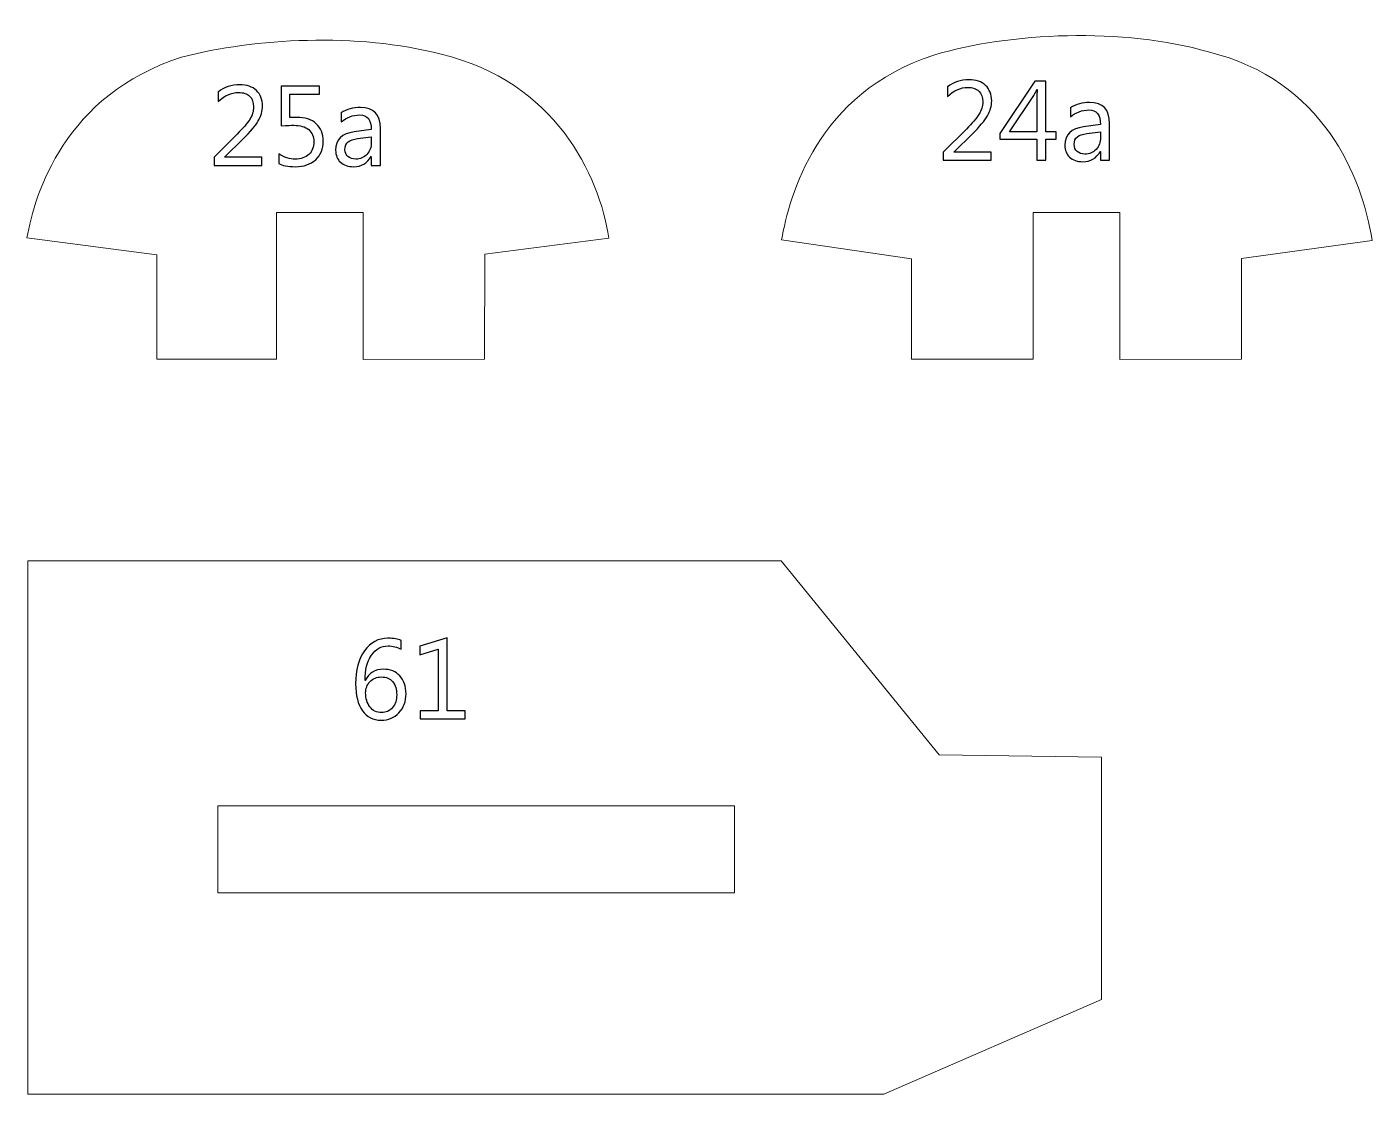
# Model space of a CAD drawing. Header units: centimetres. Extents: x -19.4 to 19.9, y -26.5 to 22.7.
# Drawn here: x -19.2 to -14.17, y -26.42 to -22.43 of the extents above; entities that cross this region are included whole.
import ezdxf

# ---------------------------------------------------------------- set-up
doc = ezdxf.new("R2010")
doc.units = ezdxf.units.CM
doc.header["$MEASUREMENT"] = 0
doc.layers.add('Camada 1', color=7, linetype='Continuous')

msp = doc.modelspace()

# ---------------------------------------------------------------- linework, layer by layer
at = {"layer": 'Camada 1', "color": 7, "lineweight": 9}
msp.add_lwpolyline([(-18.48893, -25.66496), (-16.55635, -25.66496), (-16.55635, -25.34048), (-18.48893, -25.34048), (-18.48893, -25.66496)], close=True, dxfattribs=at)
for points, knots in [([(-18.26997, -23.12056), (-18.26997, -23.12056), (-17.94552, -23.12056), (-17.94552, -23.12056), (-17.94552, -23.12056), (-17.94552, -23.12056), (-17.94574, -23.66998), (-17.94574, -23.66998), (-17.94574, -23.66998), (-17.94574, -23.66998), (-17.49106, -23.66986), (-17.49106, -23.66986), (-17.49106, -23.66986), (-17.49106, -23.66986), (-17.49076, -23.27645), (-17.49076, -23.27645), (-17.49076, -23.27645), (-17.49076, -23.27645), (-17.02598, -23.21693), (-17.02598, -23.21693), (-17.02598, -23.21693), (-17.06272, -22.97945), (-17.22691, -22.63117), (-17.65425, -22.52841), (-17.65425, -22.52841), (-17.96908, -22.44716), (-18.34878, -22.46824), (-18.62544, -22.53977), (-18.62544, -22.53977), (-19.06416, -22.68162), (-19.17387, -23.04997), (-19.20399, -23.21541), (-19.20399, -23.21541), (-19.20399, -23.21541), (-18.7175, -23.27855), (-18.7175, -23.27855), (-18.7175, -23.27855), (-18.7175, -23.27855), (-18.71744, -23.6692), (-18.71744, -23.6692), (-18.71744, -23.6692), (-18.71744, -23.6692), (-18.26993, -23.66994), (-18.26993, -23.66994), (-18.26993, -23.66994), (-18.26993, -23.66994), (-18.26997, -23.12056), (-18.26997, -23.12056)], [0, 0, 0, 0, 0.0769231, 0.0769231, 0.0769231, 0.0769231, 0.1538462, 0.1538462, 0.1538462, 0.1538462, 0.2307692, 0.2307692, 0.2307692, 0.2307692, 0.3076923, 0.3076923, 0.3076923, 0.3076923, 0.3846154, 0.3846154, 0.3846154, 0.3846154, 0.4615385, 0.4615385, 0.4615385, 0.4615385, 0.5384615, 0.5384615, 0.5384615, 0.5384615, 0.6153846, 0.6153846, 0.6153846, 0.6153846, 0.6923077, 0.6923077, 0.6923077, 0.6923077, 0.7692308, 0.7692308, 0.7692308, 0.7692308, 0.8461538, 0.8461538, 0.8461538, 0.8461538, 1, 1, 1, 1]), ([(-15.43797, -23.12056), (-15.43797, -23.12056), (-15.11352, -23.12056), (-15.11352, -23.12056), (-15.11352, -23.12056), (-15.11352, -23.12056), (-15.11374, -23.66998), (-15.11374, -23.66998), (-15.11374, -23.66998), (-15.11374, -23.66998), (-14.65906, -23.66986), (-14.65906, -23.66986), (-14.65906, -23.66986), (-14.65906, -23.66986), (-14.65876, -23.29245), (-14.65876, -23.29245), (-14.65876, -23.29245), (-14.65876, -23.29245), (-14.16992, -23.22493), (-14.16992, -23.22493), (-14.16992, -23.22493), (-14.20667, -22.98745), (-14.35485, -22.62317), (-14.78219, -22.52041), (-14.78219, -22.52041), (-15.09704, -22.42661), (-15.53276, -22.44808), (-15.80942, -22.53177), (-15.80942, -22.53177), (-16.24814, -22.67362), (-16.34986, -23.05797), (-16.37998, -23.22341), (-16.37998, -23.22341), (-16.37998, -23.22341), (-15.8935, -23.29455), (-15.8935, -23.29455), (-15.8935, -23.29455), (-15.8935, -23.29455), (-15.89344, -23.6692), (-15.89344, -23.6692), (-15.89344, -23.6692), (-15.89344, -23.6692), (-15.43793, -23.66994), (-15.43793, -23.66994), (-15.43793, -23.66994), (-15.43793, -23.66994), (-15.43797, -23.12056), (-15.43797, -23.12056)], [0, 0, 0, 0, 0.0769231, 0.0769231, 0.0769231, 0.0769231, 0.1538462, 0.1538462, 0.1538462, 0.1538462, 0.2307692, 0.2307692, 0.2307692, 0.2307692, 0.3076923, 0.3076923, 0.3076923, 0.3076923, 0.3846154, 0.3846154, 0.3846154, 0.3846154, 0.4615385, 0.4615385, 0.4615385, 0.4615385, 0.5384615, 0.5384615, 0.5384615, 0.5384615, 0.6153846, 0.6153846, 0.6153846, 0.6153846, 0.6923077, 0.6923077, 0.6923077, 0.6923077, 0.7692308, 0.7692308, 0.7692308, 0.7692308, 0.8461538, 0.8461538, 0.8461538, 0.8461538, 1, 1, 1, 1]), ([(-19.20089, -26.41822), (-19.20089, -26.41822), (-15.99676, -26.41822), (-15.99676, -26.41822), (-15.99676, -26.41822), (-15.99676, -26.41822), (-15.18243, -26.0643), (-15.18243, -26.0643), (-15.18243, -26.0643), (-15.18243, -26.0643), (-15.18265, -25.15782), (-15.18265, -25.15782), (-15.18265, -25.15782), (-15.18265, -25.15782), (-15.78949, -25.14966), (-15.78949, -25.14966), (-15.78949, -25.14966), (-15.78949, -25.14966), (-16.38111, -24.4241), (-16.38111, -24.4241), (-16.38111, -24.4241), (-16.38111, -24.4241), (-19.20089, -24.4241), (-19.20089, -24.4241), (-19.20089, -24.4241), (-19.20089, -24.4241), (-19.20089, -26.41822), (-19.20089, -26.41822)], [0, 0, 0, 0, 0.125, 0.125, 0.125, 0.125, 0.25, 0.25, 0.25, 0.25, 0.375, 0.375, 0.375, 0.375, 0.5, 0.5, 0.5, 0.5, 0.625, 0.625, 0.625, 0.625, 0.75, 0.75, 0.75, 0.75, 1, 1, 1, 1])]:
    msp.add_open_spline(points, degree=3, knots=knots, dxfattribs=at)
at = {"layer": 'Camada 1', "color": 7}
for points, knots in [([(-18.32496, -22.94438), (-18.32496, -22.94438), (-18.50361, -22.94438), (-18.50361, -22.94438), (-18.50361, -22.94438), (-18.50361, -22.94438), (-18.50361, -22.91432), (-18.50361, -22.91432), (-18.50361, -22.91432), (-18.50361, -22.91432), (-18.41725, -22.82768), (-18.41725, -22.82768), (-18.41725, -22.82768), (-18.39517, -22.8056), (-18.37943, -22.78725), (-18.37005, -22.77257), (-18.37005, -22.77257), (-18.36059, -22.7579), (-18.35587, -22.74216), (-18.35587, -22.72551), (-18.35587, -22.72551), (-18.35587, -22.70844), (-18.36074, -22.69517), (-18.37054, -22.68579), (-18.37054, -22.68579), (-18.38035, -22.67641), (-18.39425, -22.67175), (-18.41231, -22.67175), (-18.41231, -22.67175), (-18.43877, -22.67175), (-18.4641, -22.68304), (-18.48837, -22.70562), (-18.48837, -22.70562), (-18.48837, -22.70562), (-18.48837, -22.67006), (-18.48837, -22.67006), (-18.48837, -22.67006), (-18.46523, -22.65199), (-18.43828, -22.64296), (-18.40759, -22.64296), (-18.40759, -22.64296), (-18.38113, -22.64296), (-18.36031, -22.65016), (-18.34514, -22.66448), (-18.34514, -22.66448), (-18.32997, -22.6788), (-18.32242, -22.69807), (-18.32242, -22.7222), (-18.32242, -22.7222), (-18.32242, -22.74118), (-18.32764, -22.7598), (-18.33816, -22.77794), (-18.33816, -22.77794), (-18.3486, -22.79607), (-18.36744, -22.81858), (-18.3946, -22.84546), (-18.3946, -22.84546), (-18.3946, -22.84546), (-18.46297, -22.91305), (-18.46297, -22.91305), (-18.46297, -22.91305), (-18.46297, -22.91305), (-18.46297, -22.9139), (-18.46297, -22.9139), (-18.46297, -22.9139), (-18.46297, -22.9139), (-18.32496, -22.9139), (-18.32496, -22.9139), (-18.32496, -22.9139), (-18.32496, -22.9139), (-18.32496, -22.94438), (-18.32496, -22.94438)], [0, 0, 0, 0, 0.0526316, 0.0526316, 0.0526316, 0.0526316, 0.1052632, 0.1052632, 0.1052632, 0.1052632, 0.1578947, 0.1578947, 0.1578947, 0.1578947, 0.2105263, 0.2105263, 0.2105263, 0.2105263, 0.2631579, 0.2631579, 0.2631579, 0.2631579, 0.3157895, 0.3157895, 0.3157895, 0.3157895, 0.3684211, 0.3684211, 0.3684211, 0.3684211, 0.4210526, 0.4210526, 0.4210526, 0.4210526, 0.4736842, 0.4736842, 0.4736842, 0.4736842, 0.5263158, 0.5263158, 0.5263158, 0.5263158, 0.5789474, 0.5789474, 0.5789474, 0.5789474, 0.6315789, 0.6315789, 0.6315789, 0.6315789, 0.6842105, 0.6842105, 0.6842105, 0.6842105, 0.7368421, 0.7368421, 0.7368421, 0.7368421, 0.7894737, 0.7894737, 0.7894737, 0.7894737, 0.8421053, 0.8421053, 0.8421053, 0.8421053, 0.8947368, 0.8947368, 0.8947368, 0.8947368, 1, 1, 1, 1]), ([(-18.26146, -22.93718), (-18.26146, -22.93718), (-18.26146, -22.9012), (-18.26146, -22.9012), (-18.26146, -22.9012), (-18.24121, -22.91446), (-18.22061, -22.9211), (-18.19966, -22.9211), (-18.19966, -22.9211), (-18.1787, -22.9211), (-18.16184, -22.91517), (-18.149, -22.90332), (-18.149, -22.90332), (-18.13622, -22.89153), (-18.1298, -22.8758), (-18.1298, -22.85625), (-18.1298, -22.85625), (-18.1298, -22.83685), (-18.13637, -22.82168), (-18.14942, -22.81082), (-18.14942, -22.81082), (-18.16254, -22.79995), (-18.18124, -22.79452), (-18.20565, -22.79452), (-18.20565, -22.79452), (-18.21391, -22.79452), (-18.22943, -22.79536), (-18.25215, -22.79699), (-18.25215, -22.79699), (-18.25215, -22.79699), (-18.25215, -22.64804), (-18.25215, -22.64804), (-18.25215, -22.64804), (-18.25215, -22.64804), (-18.10864, -22.64804), (-18.10864, -22.64804), (-18.10864, -22.64804), (-18.10864, -22.64804), (-18.10864, -22.67852), (-18.10864, -22.67852), (-18.10864, -22.67852), (-18.10864, -22.67852), (-18.21998, -22.67852), (-18.21998, -22.67852), (-18.21998, -22.67852), (-18.21998, -22.67852), (-18.21998, -22.76573), (-18.21998, -22.76573), (-18.21998, -22.76573), (-18.21087, -22.76517), (-18.20248, -22.76488), (-18.19472, -22.76488), (-18.19472, -22.76488), (-18.16304, -22.76488), (-18.13848, -22.77286), (-18.12113, -22.78873), (-18.12113, -22.78873), (-18.10377, -22.80461), (-18.09509, -22.82641), (-18.09509, -22.85407), (-18.09509, -22.85407), (-18.09509, -22.88271), (-18.1044, -22.90579), (-18.1231, -22.92321), (-18.1231, -22.92321), (-18.1418, -22.94071), (-18.16748, -22.94946), (-18.20001, -22.94946), (-18.20001, -22.94946), (-18.22745, -22.94946), (-18.24792, -22.94537), (-18.26146, -22.93718)], [0, 0, 0, 0, 0.0526316, 0.0526316, 0.0526316, 0.0526316, 0.1052632, 0.1052632, 0.1052632, 0.1052632, 0.1578947, 0.1578947, 0.1578947, 0.1578947, 0.2105263, 0.2105263, 0.2105263, 0.2105263, 0.2631579, 0.2631579, 0.2631579, 0.2631579, 0.3157895, 0.3157895, 0.3157895, 0.3157895, 0.3684211, 0.3684211, 0.3684211, 0.3684211, 0.4210526, 0.4210526, 0.4210526, 0.4210526, 0.4736842, 0.4736842, 0.4736842, 0.4736842, 0.5263158, 0.5263158, 0.5263158, 0.5263158, 0.5789474, 0.5789474, 0.5789474, 0.5789474, 0.6315789, 0.6315789, 0.6315789, 0.6315789, 0.6842105, 0.6842105, 0.6842105, 0.6842105, 0.7368421, 0.7368421, 0.7368421, 0.7368421, 0.7894737, 0.7894737, 0.7894737, 0.7894737, 0.8421053, 0.8421053, 0.8421053, 0.8421053, 0.8947368, 0.8947368, 0.8947368, 0.8947368, 1, 1, 1, 1]), ([(-15.59606, -22.92556), (-15.59606, -22.92556), (-15.77471, -22.92556), (-15.77471, -22.92556), (-15.77471, -22.92556), (-15.77471, -22.92556), (-15.77471, -22.8955), (-15.77471, -22.8955), (-15.77471, -22.8955), (-15.77471, -22.8955), (-15.68835, -22.80886), (-15.68835, -22.80886), (-15.68835, -22.80886), (-15.66627, -22.78678), (-15.65053, -22.76843), (-15.64115, -22.75375), (-15.64115, -22.75375), (-15.63169, -22.73908), (-15.62697, -22.72334), (-15.62697, -22.70669), (-15.62697, -22.70669), (-15.62697, -22.68962), (-15.63184, -22.67635), (-15.64164, -22.66697), (-15.64164, -22.66697), (-15.65145, -22.65759), (-15.66535, -22.65293), (-15.68341, -22.65293), (-15.68341, -22.65293), (-15.70987, -22.65293), (-15.7352, -22.66422), (-15.75947, -22.6868), (-15.75947, -22.6868), (-15.75947, -22.6868), (-15.75947, -22.65124), (-15.75947, -22.65124), (-15.75947, -22.65124), (-15.73633, -22.63317), (-15.70938, -22.62414), (-15.67869, -22.62414), (-15.67869, -22.62414), (-15.65223, -22.62414), (-15.63141, -22.63134), (-15.61624, -22.64566), (-15.61624, -22.64566), (-15.60107, -22.65998), (-15.59352, -22.67925), (-15.59352, -22.70338), (-15.59352, -22.70338), (-15.59352, -22.72236), (-15.59874, -22.74098), (-15.60926, -22.75912), (-15.60926, -22.75912), (-15.6197, -22.77725), (-15.63854, -22.79976), (-15.6657, -22.82664), (-15.6657, -22.82664), (-15.6657, -22.82664), (-15.73407, -22.89423), (-15.73407, -22.89423), (-15.73407, -22.89423), (-15.73407, -22.89423), (-15.73407, -22.89508), (-15.73407, -22.89508), (-15.73407, -22.89508), (-15.73407, -22.89508), (-15.59606, -22.89508), (-15.59606, -22.89508), (-15.59606, -22.89508), (-15.59606, -22.89508), (-15.59606, -22.92556), (-15.59606, -22.92556)], [0, 0, 0, 0, 0.0526316, 0.0526316, 0.0526316, 0.0526316, 0.1052632, 0.1052632, 0.1052632, 0.1052632, 0.1578947, 0.1578947, 0.1578947, 0.1578947, 0.2105263, 0.2105263, 0.2105263, 0.2105263, 0.2631579, 0.2631579, 0.2631579, 0.2631579, 0.3157895, 0.3157895, 0.3157895, 0.3157895, 0.3684211, 0.3684211, 0.3684211, 0.3684211, 0.4210526, 0.4210526, 0.4210526, 0.4210526, 0.4736842, 0.4736842, 0.4736842, 0.4736842, 0.5263158, 0.5263158, 0.5263158, 0.5263158, 0.5789474, 0.5789474, 0.5789474, 0.5789474, 0.6315789, 0.6315789, 0.6315789, 0.6315789, 0.6842105, 0.6842105, 0.6842105, 0.6842105, 0.7368421, 0.7368421, 0.7368421, 0.7368421, 0.7894737, 0.7894737, 0.7894737, 0.7894737, 0.8421053, 0.8421053, 0.8421053, 0.8421053, 0.8947368, 0.8947368, 0.8947368, 0.8947368, 1, 1, 1, 1]), ([(-15.35264, -22.84682), (-15.35264, -22.84682), (-15.39074, -22.84682), (-15.39074, -22.84682), (-15.39074, -22.84682), (-15.39074, -22.84682), (-15.39074, -22.92556), (-15.39074, -22.92556), (-15.39074, -22.92556), (-15.39074, -22.92556), (-15.42419, -22.92556), (-15.42419, -22.92556), (-15.42419, -22.92556), (-15.42419, -22.92556), (-15.42419, -22.84682), (-15.42419, -22.84682), (-15.42419, -22.84682), (-15.42419, -22.84682), (-15.56347, -22.84682), (-15.56347, -22.84682), (-15.56347, -22.84682), (-15.56347, -22.84682), (-15.56347, -22.82466), (-15.56347, -22.82466), (-15.56347, -22.82466), (-15.56347, -22.82466), (-15.4316, -22.62922), (-15.4316, -22.62922), (-15.4316, -22.62922), (-15.4316, -22.62922), (-15.39074, -22.62922), (-15.39074, -22.62922), (-15.39074, -22.62922), (-15.39074, -22.62922), (-15.39074, -22.8193), (-15.39074, -22.8193), (-15.39074, -22.8193), (-15.39074, -22.8193), (-15.35264, -22.8193), (-15.35264, -22.8193), (-15.35264, -22.8193), (-15.35264, -22.8193), (-15.35264, -22.84682), (-15.35264, -22.84682)], [0, 0, 0, 0, 0.0833333, 0.0833333, 0.0833333, 0.0833333, 0.1666667, 0.1666667, 0.1666667, 0.1666667, 0.25, 0.25, 0.25, 0.25, 0.3333333, 0.3333333, 0.3333333, 0.3333333, 0.4166667, 0.4166667, 0.4166667, 0.4166667, 0.5, 0.5, 0.5, 0.5, 0.5833333, 0.5833333, 0.5833333, 0.5833333, 0.6666667, 0.6666667, 0.6666667, 0.6666667, 0.75, 0.75, 0.75, 0.75, 0.8333333, 0.8333333, 0.8333333, 0.8333333, 1, 1, 1, 1]), ([(-15.42419, -22.8193), (-15.42419, -22.8193), (-15.42419, -22.69124), (-15.42419, -22.69124), (-15.42419, -22.69124), (-15.42419, -22.68214), (-15.42391, -22.67191), (-15.42334, -22.66062), (-15.42334, -22.66062), (-15.42334, -22.66062), (-15.42419, -22.66062), (-15.42419, -22.66062), (-15.42419, -22.66062), (-15.42609, -22.66563), (-15.4299, -22.67318), (-15.43555, -22.68334), (-15.43555, -22.68334), (-15.43555, -22.68334), (-15.52671, -22.8193), (-15.52671, -22.8193), (-15.52671, -22.8193), (-15.52671, -22.8193), (-15.42419, -22.8193), (-15.42419, -22.8193)], [0, 0, 0, 0, 0.1428571, 0.1428571, 0.1428571, 0.1428571, 0.2857143, 0.2857143, 0.2857143, 0.2857143, 0.4285714, 0.4285714, 0.4285714, 0.4285714, 0.5714286, 0.5714286, 0.5714286, 0.5714286, 0.7142857, 0.7142857, 0.7142857, 0.7142857, 1, 1, 1, 1]), ([(-17.8813, -22.94438), (-17.8813, -22.94438), (-17.91517, -22.94438), (-17.91517, -22.94438), (-17.91517, -22.94438), (-17.91517, -22.94438), (-17.91517, -22.91129), (-17.91517, -22.91129), (-17.91517, -22.91129), (-17.91517, -22.91129), (-17.91602, -22.91129), (-17.91602, -22.91129), (-17.91602, -22.91129), (-17.93076, -22.93676), (-17.95242, -22.94946), (-17.98114, -22.94946), (-17.98114, -22.94946), (-18.00224, -22.94946), (-18.01875, -22.94389), (-18.03067, -22.93267), (-18.03067, -22.93267), (-18.0426, -22.92152), (-18.04852, -22.9067), (-18.04852, -22.88822), (-18.04852, -22.88822), (-18.04852, -22.84863), (-18.02524, -22.82556), (-17.97867, -22.81907), (-17.97867, -22.81907), (-17.97867, -22.81907), (-17.91517, -22.81018), (-17.91517, -22.81018), (-17.91517, -22.81018), (-17.91517, -22.77406), (-17.92971, -22.75599), (-17.95877, -22.75599), (-17.95877, -22.75599), (-17.98425, -22.75599), (-18.00725, -22.76474), (-18.02778, -22.78224), (-18.02778, -22.78224), (-18.02778, -22.78224), (-18.02778, -22.74753), (-18.02778, -22.74753), (-18.02778, -22.74753), (-18.00697, -22.73426), (-17.98305, -22.72763), (-17.95588, -22.72763), (-17.95588, -22.72763), (-17.90614, -22.72763), (-17.8813, -22.75395), (-17.8813, -22.80665), (-17.8813, -22.80665), (-17.8813, -22.80665), (-17.8813, -22.94438), (-17.8813, -22.94438)], [0, 0, 0, 0, 0.0666667, 0.0666667, 0.0666667, 0.0666667, 0.1333333, 0.1333333, 0.1333333, 0.1333333, 0.2, 0.2, 0.2, 0.2, 0.2666667, 0.2666667, 0.2666667, 0.2666667, 0.3333333, 0.3333333, 0.3333333, 0.3333333, 0.4, 0.4, 0.4, 0.4, 0.4666667, 0.4666667, 0.4666667, 0.4666667, 0.5333333, 0.5333333, 0.5333333, 0.5333333, 0.6, 0.6, 0.6, 0.6, 0.6666667, 0.6666667, 0.6666667, 0.6666667, 0.7333333, 0.7333333, 0.7333333, 0.7333333, 0.8, 0.8, 0.8, 0.8, 0.8666667, 0.8666667, 0.8666667, 0.8666667, 1, 1, 1, 1]), ([(-15.1524, -22.92556), (-15.1524, -22.92556), (-15.18627, -22.92556), (-15.18627, -22.92556), (-15.18627, -22.92556), (-15.18627, -22.92556), (-15.18627, -22.89247), (-15.18627, -22.89247), (-15.18627, -22.89247), (-15.18627, -22.89247), (-15.18712, -22.89247), (-15.18712, -22.89247), (-15.18712, -22.89247), (-15.20186, -22.91794), (-15.22352, -22.93064), (-15.25224, -22.93064), (-15.25224, -22.93064), (-15.27334, -22.93064), (-15.28985, -22.92507), (-15.30177, -22.91385), (-15.30177, -22.91385), (-15.3137, -22.9027), (-15.31962, -22.88788), (-15.31962, -22.8694), (-15.31962, -22.8694), (-15.31962, -22.82981), (-15.29634, -22.80674), (-15.24977, -22.80025), (-15.24977, -22.80025), (-15.24977, -22.80025), (-15.18627, -22.79136), (-15.18627, -22.79136), (-15.18627, -22.79136), (-15.18627, -22.75524), (-15.20081, -22.73717), (-15.22987, -22.73717), (-15.22987, -22.73717), (-15.25535, -22.73717), (-15.27835, -22.74592), (-15.29888, -22.76342), (-15.29888, -22.76342), (-15.29888, -22.76342), (-15.29888, -22.72871), (-15.29888, -22.72871), (-15.29888, -22.72871), (-15.27807, -22.71544), (-15.25415, -22.70881), (-15.22698, -22.70881), (-15.22698, -22.70881), (-15.17724, -22.70881), (-15.1524, -22.73513), (-15.1524, -22.78783), (-15.1524, -22.78783), (-15.1524, -22.78783), (-15.1524, -22.92556), (-15.1524, -22.92556)], [0, 0, 0, 0, 0.0666667, 0.0666667, 0.0666667, 0.0666667, 0.1333333, 0.1333333, 0.1333333, 0.1333333, 0.2, 0.2, 0.2, 0.2, 0.2666667, 0.2666667, 0.2666667, 0.2666667, 0.3333333, 0.3333333, 0.3333333, 0.3333333, 0.4, 0.4, 0.4, 0.4, 0.4666667, 0.4666667, 0.4666667, 0.4666667, 0.5333333, 0.5333333, 0.5333333, 0.5333333, 0.6, 0.6, 0.6, 0.6, 0.6666667, 0.6666667, 0.6666667, 0.6666667, 0.7333333, 0.7333333, 0.7333333, 0.7333333, 0.8, 0.8, 0.8, 0.8, 0.8666667, 0.8666667, 0.8666667, 0.8666667, 1, 1, 1, 1]), ([(-17.91517, -22.83727), (-17.91517, -22.83727), (-17.96625, -22.84433), (-17.96625, -22.84433), (-17.96625, -22.84433), (-17.98199, -22.84652), (-17.99384, -22.85047), (-18.00181, -22.85604), (-18.00181, -22.85604), (-18.00979, -22.86169), (-18.01381, -22.87157), (-18.01381, -22.88582), (-18.01381, -22.88582), (-18.01381, -22.89619), (-18.01014, -22.90466), (-18.00273, -22.91122), (-18.00273, -22.91122), (-17.99539, -22.91778), (-17.98552, -22.9211), (-17.97331, -22.9211), (-17.97331, -22.9211), (-17.95645, -22.9211), (-17.94255, -22.91517), (-17.93161, -22.90339), (-17.93161, -22.90339), (-17.92067, -22.89153), (-17.91517, -22.87658), (-17.91517, -22.85844), (-17.91517, -22.85844), (-17.91517, -22.85844), (-17.91517, -22.83727), (-17.91517, -22.83727)], [0, 0, 0, 0, 0.1111111, 0.1111111, 0.1111111, 0.1111111, 0.2222222, 0.2222222, 0.2222222, 0.2222222, 0.3333333, 0.3333333, 0.3333333, 0.3333333, 0.4444444, 0.4444444, 0.4444444, 0.4444444, 0.5555556, 0.5555556, 0.5555556, 0.5555556, 0.6666667, 0.6666667, 0.6666667, 0.6666667, 0.7777778, 0.7777778, 0.7777778, 0.7777778, 1, 1, 1, 1]), ([(-15.18627, -22.81845), (-15.18627, -22.81845), (-15.23735, -22.82551), (-15.23735, -22.82551), (-15.23735, -22.82551), (-15.25309, -22.8277), (-15.26494, -22.83165), (-15.27291, -22.83722), (-15.27291, -22.83722), (-15.28089, -22.84287), (-15.28491, -22.85275), (-15.28491, -22.867), (-15.28491, -22.867), (-15.28491, -22.87737), (-15.28124, -22.88584), (-15.27383, -22.8924), (-15.27383, -22.8924), (-15.26649, -22.89896), (-15.25662, -22.90228), (-15.24441, -22.90228), (-15.24441, -22.90228), (-15.22755, -22.90228), (-15.21365, -22.89635), (-15.20271, -22.88457), (-15.20271, -22.88457), (-15.19177, -22.87271), (-15.18627, -22.85776), (-15.18627, -22.83962), (-15.18627, -22.83962), (-15.18627, -22.83962), (-15.18627, -22.81845), (-15.18627, -22.81845)], [0, 0, 0, 0, 0.1111111, 0.1111111, 0.1111111, 0.1111111, 0.2222222, 0.2222222, 0.2222222, 0.2222222, 0.3333333, 0.3333333, 0.3333333, 0.3333333, 0.4444444, 0.4444444, 0.4444444, 0.4444444, 0.5555556, 0.5555556, 0.5555556, 0.5555556, 0.6666667, 0.6666667, 0.6666667, 0.6666667, 0.7777778, 0.7777778, 0.7777778, 0.7777778, 1, 1, 1, 1]), ([(-17.80351, -24.72163), (-17.80351, -24.72163), (-17.80351, -24.75373), (-17.80351, -24.75373), (-17.80351, -24.75373), (-17.81882, -24.7459), (-17.8349, -24.74195), (-17.85184, -24.74195), (-17.85184, -24.74195), (-17.87809, -24.74195), (-17.89911, -24.75366), (-17.91492, -24.77709), (-17.91492, -24.77709), (-17.93065, -24.80051), (-17.93855, -24.83191), (-17.93855, -24.87121), (-17.93855, -24.87121), (-17.93855, -24.87121), (-17.93771, -24.87121), (-17.93771, -24.87121), (-17.93771, -24.87121), (-17.92395, -24.8432), (-17.90137, -24.82916), (-17.86997, -24.82916), (-17.86997, -24.82916), (-17.84408, -24.82916), (-17.82355, -24.83748), (-17.80823, -24.85406), (-17.80823, -24.85406), (-17.79292, -24.87071), (-17.7853, -24.89294), (-17.7853, -24.92081), (-17.7853, -24.92081), (-17.7853, -24.94988), (-17.79405, -24.97366), (-17.81155, -24.99207), (-17.81155, -24.99207), (-17.82905, -25.01049), (-17.85127, -25.01966), (-17.87823, -25.01966), (-17.87823, -25.01966), (-17.908, -25.01966), (-17.93136, -25.00781), (-17.94829, -24.9841), (-17.94829, -24.9841), (-17.96522, -24.96039), (-17.97369, -24.92709), (-17.97369, -24.88419), (-17.97369, -24.88419), (-17.97369, -24.83219), (-17.96261, -24.7907), (-17.94046, -24.75973), (-17.94046, -24.75973), (-17.9183, -24.72868), (-17.88902, -24.71316), (-17.85268, -24.71316), (-17.85268, -24.71316), (-17.83201, -24.71316), (-17.81564, -24.71598), (-17.80351, -24.72163)], [0, 0, 0, 0, 0.0625, 0.0625, 0.0625, 0.0625, 0.125, 0.125, 0.125, 0.125, 0.1875, 0.1875, 0.1875, 0.1875, 0.25, 0.25, 0.25, 0.25, 0.3125, 0.3125, 0.3125, 0.3125, 0.375, 0.375, 0.375, 0.375, 0.4375, 0.4375, 0.4375, 0.4375, 0.5, 0.5, 0.5, 0.5, 0.5625, 0.5625, 0.5625, 0.5625, 0.625, 0.625, 0.625, 0.625, 0.6875, 0.6875, 0.6875, 0.6875, 0.75, 0.75, 0.75, 0.75, 0.8125, 0.8125, 0.8125, 0.8125, 0.875, 0.875, 0.875, 0.875, 1, 1, 1, 1]), ([(-17.56432, -25.01458), (-17.56432, -25.01458), (-17.73196, -25.01458), (-17.73196, -25.01458), (-17.73196, -25.01458), (-17.73196, -25.01458), (-17.73196, -24.98495), (-17.73196, -24.98495), (-17.73196, -24.98495), (-17.73196, -24.98495), (-17.66508, -24.98495), (-17.66508, -24.98495), (-17.66508, -24.98495), (-17.66508, -24.98495), (-17.66508, -24.75451), (-17.66508, -24.75451), (-17.66508, -24.75451), (-17.66508, -24.75451), (-17.73366, -24.77497), (-17.73366, -24.77497), (-17.73366, -24.77497), (-17.73366, -24.77497), (-17.73366, -24.7428), (-17.73366, -24.7428), (-17.73366, -24.7428), (-17.73366, -24.7428), (-17.63121, -24.71147), (-17.63121, -24.71147), (-17.63121, -24.71147), (-17.63121, -24.71147), (-17.63121, -24.98495), (-17.63121, -24.98495), (-17.63121, -24.98495), (-17.63121, -24.98495), (-17.56432, -24.98495), (-17.56432, -24.98495), (-17.56432, -24.98495), (-17.56432, -24.98495), (-17.56432, -25.01458), (-17.56432, -25.01458)], [0, 0, 0, 0, 0.0909091, 0.0909091, 0.0909091, 0.0909091, 0.1818182, 0.1818182, 0.1818182, 0.1818182, 0.2727273, 0.2727273, 0.2727273, 0.2727273, 0.3636364, 0.3636364, 0.3636364, 0.3636364, 0.4545455, 0.4545455, 0.4545455, 0.4545455, 0.5454545, 0.5454545, 0.5454545, 0.5454545, 0.6363636, 0.6363636, 0.6363636, 0.6363636, 0.7272727, 0.7272727, 0.7272727, 0.7272727, 0.8181818, 0.8181818, 0.8181818, 0.8181818, 1, 1, 1, 1]), ([(-17.87752, -24.85794), (-17.89502, -24.85794), (-17.9092, -24.86387), (-17.92007, -24.87572), (-17.92007, -24.87572), (-17.931, -24.88765), (-17.93644, -24.90162), (-17.93644, -24.91778), (-17.93644, -24.91778), (-17.93644, -24.9381), (-17.931, -24.95538), (-17.92021, -24.96978), (-17.92021, -24.96978), (-17.90941, -24.9841), (-17.89502, -24.9913), (-17.8771, -24.9913), (-17.8771, -24.9913), (-17.86002, -24.9913), (-17.84619, -24.98502), (-17.83575, -24.97253), (-17.83575, -24.97253), (-17.82524, -24.96004), (-17.82002, -24.94424), (-17.82002, -24.92504), (-17.82002, -24.92504), (-17.82002, -24.90402), (-17.82503, -24.88765), (-17.83512, -24.87572), (-17.83512, -24.87572), (-17.84521, -24.86387), (-17.85932, -24.85794), (-17.87752, -24.85794)], [0, 0, 0, 0, 0.1111111, 0.1111111, 0.1111111, 0.1111111, 0.2222222, 0.2222222, 0.2222222, 0.2222222, 0.3333333, 0.3333333, 0.3333333, 0.3333333, 0.4444444, 0.4444444, 0.4444444, 0.4444444, 0.5555556, 0.5555556, 0.5555556, 0.5555556, 0.6666667, 0.6666667, 0.6666667, 0.6666667, 0.7777778, 0.7777778, 0.7777778, 0.7777778, 1, 1, 1, 1])]:
    msp.add_open_spline(points, degree=3, knots=knots, dxfattribs=at)
at = {"layer": 'Camada 1', "color": 250, "lineweight": 9}
for points, knots in [([(-18.32496, -22.94438), (-18.32496, -22.94438), (-18.50361, -22.94438), (-18.50361, -22.94438), (-18.50361, -22.94438), (-18.50361, -22.94438), (-18.50361, -22.91432), (-18.50361, -22.91432), (-18.50361, -22.91432), (-18.50361, -22.91432), (-18.41725, -22.82768), (-18.41725, -22.82768), (-18.41725, -22.82768), (-18.39517, -22.8056), (-18.37943, -22.78725), (-18.37005, -22.77257), (-18.37005, -22.77257), (-18.36059, -22.7579), (-18.35587, -22.74216), (-18.35587, -22.72551), (-18.35587, -22.72551), (-18.35587, -22.70844), (-18.36074, -22.69517), (-18.37054, -22.68579), (-18.37054, -22.68579), (-18.38035, -22.67641), (-18.39425, -22.67175), (-18.41231, -22.67175), (-18.41231, -22.67175), (-18.43877, -22.67175), (-18.4641, -22.68304), (-18.48837, -22.70562), (-18.48837, -22.70562), (-18.48837, -22.70562), (-18.48837, -22.67006), (-18.48837, -22.67006), (-18.48837, -22.67006), (-18.46523, -22.65199), (-18.43828, -22.64296), (-18.40759, -22.64296), (-18.40759, -22.64296), (-18.38113, -22.64296), (-18.36031, -22.65016), (-18.34514, -22.66448), (-18.34514, -22.66448), (-18.32997, -22.6788), (-18.32242, -22.69807), (-18.32242, -22.7222), (-18.32242, -22.7222), (-18.32242, -22.74118), (-18.32764, -22.7598), (-18.33816, -22.77794), (-18.33816, -22.77794), (-18.3486, -22.79607), (-18.36744, -22.81858), (-18.3946, -22.84546), (-18.3946, -22.84546), (-18.3946, -22.84546), (-18.46297, -22.91305), (-18.46297, -22.91305), (-18.46297, -22.91305), (-18.46297, -22.91305), (-18.46297, -22.9139), (-18.46297, -22.9139), (-18.46297, -22.9139), (-18.46297, -22.9139), (-18.32496, -22.9139), (-18.32496, -22.9139), (-18.32496, -22.9139), (-18.32496, -22.9139), (-18.32496, -22.94438), (-18.32496, -22.94438)], [0, 0, 0, 0, 0.0526316, 0.0526316, 0.0526316, 0.0526316, 0.1052632, 0.1052632, 0.1052632, 0.1052632, 0.1578947, 0.1578947, 0.1578947, 0.1578947, 0.2105263, 0.2105263, 0.2105263, 0.2105263, 0.2631579, 0.2631579, 0.2631579, 0.2631579, 0.3157895, 0.3157895, 0.3157895, 0.3157895, 0.3684211, 0.3684211, 0.3684211, 0.3684211, 0.4210526, 0.4210526, 0.4210526, 0.4210526, 0.4736842, 0.4736842, 0.4736842, 0.4736842, 0.5263158, 0.5263158, 0.5263158, 0.5263158, 0.5789474, 0.5789474, 0.5789474, 0.5789474, 0.6315789, 0.6315789, 0.6315789, 0.6315789, 0.6842105, 0.6842105, 0.6842105, 0.6842105, 0.7368421, 0.7368421, 0.7368421, 0.7368421, 0.7894737, 0.7894737, 0.7894737, 0.7894737, 0.8421053, 0.8421053, 0.8421053, 0.8421053, 0.8947368, 0.8947368, 0.8947368, 0.8947368, 1, 1, 1, 1]), ([(-18.26146, -22.93718), (-18.26146, -22.93718), (-18.26146, -22.9012), (-18.26146, -22.9012), (-18.26146, -22.9012), (-18.24121, -22.91446), (-18.22061, -22.9211), (-18.19966, -22.9211), (-18.19966, -22.9211), (-18.1787, -22.9211), (-18.16184, -22.91517), (-18.149, -22.90332), (-18.149, -22.90332), (-18.13622, -22.89153), (-18.1298, -22.8758), (-18.1298, -22.85625), (-18.1298, -22.85625), (-18.1298, -22.83685), (-18.13637, -22.82168), (-18.14942, -22.81082), (-18.14942, -22.81082), (-18.16254, -22.79995), (-18.18124, -22.79452), (-18.20565, -22.79452), (-18.20565, -22.79452), (-18.21391, -22.79452), (-18.22943, -22.79536), (-18.25215, -22.79699), (-18.25215, -22.79699), (-18.25215, -22.79699), (-18.25215, -22.64804), (-18.25215, -22.64804), (-18.25215, -22.64804), (-18.25215, -22.64804), (-18.10864, -22.64804), (-18.10864, -22.64804), (-18.10864, -22.64804), (-18.10864, -22.64804), (-18.10864, -22.67852), (-18.10864, -22.67852), (-18.10864, -22.67852), (-18.10864, -22.67852), (-18.21998, -22.67852), (-18.21998, -22.67852), (-18.21998, -22.67852), (-18.21998, -22.67852), (-18.21998, -22.76573), (-18.21998, -22.76573), (-18.21998, -22.76573), (-18.21087, -22.76517), (-18.20248, -22.76488), (-18.19472, -22.76488), (-18.19472, -22.76488), (-18.16304, -22.76488), (-18.13848, -22.77286), (-18.12113, -22.78873), (-18.12113, -22.78873), (-18.10377, -22.80461), (-18.09509, -22.82641), (-18.09509, -22.85407), (-18.09509, -22.85407), (-18.09509, -22.88271), (-18.1044, -22.90579), (-18.1231, -22.92321), (-18.1231, -22.92321), (-18.1418, -22.94071), (-18.16748, -22.94946), (-18.20001, -22.94946), (-18.20001, -22.94946), (-18.22745, -22.94946), (-18.24792, -22.94537), (-18.26146, -22.93718)], [0, 0, 0, 0, 0.0526316, 0.0526316, 0.0526316, 0.0526316, 0.1052632, 0.1052632, 0.1052632, 0.1052632, 0.1578947, 0.1578947, 0.1578947, 0.1578947, 0.2105263, 0.2105263, 0.2105263, 0.2105263, 0.2631579, 0.2631579, 0.2631579, 0.2631579, 0.3157895, 0.3157895, 0.3157895, 0.3157895, 0.3684211, 0.3684211, 0.3684211, 0.3684211, 0.4210526, 0.4210526, 0.4210526, 0.4210526, 0.4736842, 0.4736842, 0.4736842, 0.4736842, 0.5263158, 0.5263158, 0.5263158, 0.5263158, 0.5789474, 0.5789474, 0.5789474, 0.5789474, 0.6315789, 0.6315789, 0.6315789, 0.6315789, 0.6842105, 0.6842105, 0.6842105, 0.6842105, 0.7368421, 0.7368421, 0.7368421, 0.7368421, 0.7894737, 0.7894737, 0.7894737, 0.7894737, 0.8421053, 0.8421053, 0.8421053, 0.8421053, 0.8947368, 0.8947368, 0.8947368, 0.8947368, 1, 1, 1, 1]), ([(-15.59606, -22.92556), (-15.59606, -22.92556), (-15.77471, -22.92556), (-15.77471, -22.92556), (-15.77471, -22.92556), (-15.77471, -22.92556), (-15.77471, -22.8955), (-15.77471, -22.8955), (-15.77471, -22.8955), (-15.77471, -22.8955), (-15.68835, -22.80886), (-15.68835, -22.80886), (-15.68835, -22.80886), (-15.66627, -22.78678), (-15.65053, -22.76843), (-15.64115, -22.75375), (-15.64115, -22.75375), (-15.63169, -22.73908), (-15.62697, -22.72334), (-15.62697, -22.70669), (-15.62697, -22.70669), (-15.62697, -22.68962), (-15.63184, -22.67635), (-15.64164, -22.66697), (-15.64164, -22.66697), (-15.65145, -22.65759), (-15.66535, -22.65293), (-15.68341, -22.65293), (-15.68341, -22.65293), (-15.70987, -22.65293), (-15.7352, -22.66422), (-15.75947, -22.6868), (-15.75947, -22.6868), (-15.75947, -22.6868), (-15.75947, -22.65124), (-15.75947, -22.65124), (-15.75947, -22.65124), (-15.73633, -22.63317), (-15.70938, -22.62414), (-15.67869, -22.62414), (-15.67869, -22.62414), (-15.65223, -22.62414), (-15.63141, -22.63134), (-15.61624, -22.64566), (-15.61624, -22.64566), (-15.60107, -22.65998), (-15.59352, -22.67925), (-15.59352, -22.70338), (-15.59352, -22.70338), (-15.59352, -22.72236), (-15.59874, -22.74098), (-15.60926, -22.75912), (-15.60926, -22.75912), (-15.6197, -22.77725), (-15.63854, -22.79976), (-15.6657, -22.82664), (-15.6657, -22.82664), (-15.6657, -22.82664), (-15.73407, -22.89423), (-15.73407, -22.89423), (-15.73407, -22.89423), (-15.73407, -22.89423), (-15.73407, -22.89508), (-15.73407, -22.89508), (-15.73407, -22.89508), (-15.73407, -22.89508), (-15.59606, -22.89508), (-15.59606, -22.89508), (-15.59606, -22.89508), (-15.59606, -22.89508), (-15.59606, -22.92556), (-15.59606, -22.92556)], [0, 0, 0, 0, 0.0526316, 0.0526316, 0.0526316, 0.0526316, 0.1052632, 0.1052632, 0.1052632, 0.1052632, 0.1578947, 0.1578947, 0.1578947, 0.1578947, 0.2105263, 0.2105263, 0.2105263, 0.2105263, 0.2631579, 0.2631579, 0.2631579, 0.2631579, 0.3157895, 0.3157895, 0.3157895, 0.3157895, 0.3684211, 0.3684211, 0.3684211, 0.3684211, 0.4210526, 0.4210526, 0.4210526, 0.4210526, 0.4736842, 0.4736842, 0.4736842, 0.4736842, 0.5263158, 0.5263158, 0.5263158, 0.5263158, 0.5789474, 0.5789474, 0.5789474, 0.5789474, 0.6315789, 0.6315789, 0.6315789, 0.6315789, 0.6842105, 0.6842105, 0.6842105, 0.6842105, 0.7368421, 0.7368421, 0.7368421, 0.7368421, 0.7894737, 0.7894737, 0.7894737, 0.7894737, 0.8421053, 0.8421053, 0.8421053, 0.8421053, 0.8947368, 0.8947368, 0.8947368, 0.8947368, 1, 1, 1, 1]), ([(-15.35264, -22.84682), (-15.35264, -22.84682), (-15.39074, -22.84682), (-15.39074, -22.84682), (-15.39074, -22.84682), (-15.39074, -22.84682), (-15.39074, -22.92556), (-15.39074, -22.92556), (-15.39074, -22.92556), (-15.39074, -22.92556), (-15.42419, -22.92556), (-15.42419, -22.92556), (-15.42419, -22.92556), (-15.42419, -22.92556), (-15.42419, -22.84682), (-15.42419, -22.84682), (-15.42419, -22.84682), (-15.42419, -22.84682), (-15.56347, -22.84682), (-15.56347, -22.84682), (-15.56347, -22.84682), (-15.56347, -22.84682), (-15.56347, -22.82466), (-15.56347, -22.82466), (-15.56347, -22.82466), (-15.56347, -22.82466), (-15.4316, -22.62922), (-15.4316, -22.62922), (-15.4316, -22.62922), (-15.4316, -22.62922), (-15.39074, -22.62922), (-15.39074, -22.62922), (-15.39074, -22.62922), (-15.39074, -22.62922), (-15.39074, -22.8193), (-15.39074, -22.8193), (-15.39074, -22.8193), (-15.39074, -22.8193), (-15.35264, -22.8193), (-15.35264, -22.8193), (-15.35264, -22.8193), (-15.35264, -22.8193), (-15.35264, -22.84682), (-15.35264, -22.84682)], [0, 0, 0, 0, 0.0833333, 0.0833333, 0.0833333, 0.0833333, 0.1666667, 0.1666667, 0.1666667, 0.1666667, 0.25, 0.25, 0.25, 0.25, 0.3333333, 0.3333333, 0.3333333, 0.3333333, 0.4166667, 0.4166667, 0.4166667, 0.4166667, 0.5, 0.5, 0.5, 0.5, 0.5833333, 0.5833333, 0.5833333, 0.5833333, 0.6666667, 0.6666667, 0.6666667, 0.6666667, 0.75, 0.75, 0.75, 0.75, 0.8333333, 0.8333333, 0.8333333, 0.8333333, 1, 1, 1, 1]), ([(-15.42419, -22.8193), (-15.42419, -22.8193), (-15.42419, -22.69124), (-15.42419, -22.69124), (-15.42419, -22.69124), (-15.42419, -22.68214), (-15.42391, -22.67191), (-15.42334, -22.66062), (-15.42334, -22.66062), (-15.42334, -22.66062), (-15.42419, -22.66062), (-15.42419, -22.66062), (-15.42419, -22.66062), (-15.42609, -22.66563), (-15.4299, -22.67318), (-15.43555, -22.68334), (-15.43555, -22.68334), (-15.43555, -22.68334), (-15.52671, -22.8193), (-15.52671, -22.8193), (-15.52671, -22.8193), (-15.52671, -22.8193), (-15.42419, -22.8193), (-15.42419, -22.8193)], [0, 0, 0, 0, 0.1428571, 0.1428571, 0.1428571, 0.1428571, 0.2857143, 0.2857143, 0.2857143, 0.2857143, 0.4285714, 0.4285714, 0.4285714, 0.4285714, 0.5714286, 0.5714286, 0.5714286, 0.5714286, 0.7142857, 0.7142857, 0.7142857, 0.7142857, 1, 1, 1, 1]), ([(-17.8813, -22.94438), (-17.8813, -22.94438), (-17.91517, -22.94438), (-17.91517, -22.94438), (-17.91517, -22.94438), (-17.91517, -22.94438), (-17.91517, -22.91129), (-17.91517, -22.91129), (-17.91517, -22.91129), (-17.91517, -22.91129), (-17.91602, -22.91129), (-17.91602, -22.91129), (-17.91602, -22.91129), (-17.93076, -22.93676), (-17.95242, -22.94946), (-17.98114, -22.94946), (-17.98114, -22.94946), (-18.00224, -22.94946), (-18.01875, -22.94389), (-18.03067, -22.93267), (-18.03067, -22.93267), (-18.0426, -22.92152), (-18.04852, -22.9067), (-18.04852, -22.88822), (-18.04852, -22.88822), (-18.04852, -22.84863), (-18.02524, -22.82556), (-17.97867, -22.81907), (-17.97867, -22.81907), (-17.97867, -22.81907), (-17.91517, -22.81018), (-17.91517, -22.81018), (-17.91517, -22.81018), (-17.91517, -22.77406), (-17.92971, -22.75599), (-17.95877, -22.75599), (-17.95877, -22.75599), (-17.98425, -22.75599), (-18.00725, -22.76474), (-18.02778, -22.78224), (-18.02778, -22.78224), (-18.02778, -22.78224), (-18.02778, -22.74753), (-18.02778, -22.74753), (-18.02778, -22.74753), (-18.00697, -22.73426), (-17.98305, -22.72763), (-17.95588, -22.72763), (-17.95588, -22.72763), (-17.90614, -22.72763), (-17.8813, -22.75395), (-17.8813, -22.80665), (-17.8813, -22.80665), (-17.8813, -22.80665), (-17.8813, -22.94438), (-17.8813, -22.94438)], [0, 0, 0, 0, 0.0666667, 0.0666667, 0.0666667, 0.0666667, 0.1333333, 0.1333333, 0.1333333, 0.1333333, 0.2, 0.2, 0.2, 0.2, 0.2666667, 0.2666667, 0.2666667, 0.2666667, 0.3333333, 0.3333333, 0.3333333, 0.3333333, 0.4, 0.4, 0.4, 0.4, 0.4666667, 0.4666667, 0.4666667, 0.4666667, 0.5333333, 0.5333333, 0.5333333, 0.5333333, 0.6, 0.6, 0.6, 0.6, 0.6666667, 0.6666667, 0.6666667, 0.6666667, 0.7333333, 0.7333333, 0.7333333, 0.7333333, 0.8, 0.8, 0.8, 0.8, 0.8666667, 0.8666667, 0.8666667, 0.8666667, 1, 1, 1, 1]), ([(-15.1524, -22.92556), (-15.1524, -22.92556), (-15.18627, -22.92556), (-15.18627, -22.92556), (-15.18627, -22.92556), (-15.18627, -22.92556), (-15.18627, -22.89247), (-15.18627, -22.89247), (-15.18627, -22.89247), (-15.18627, -22.89247), (-15.18712, -22.89247), (-15.18712, -22.89247), (-15.18712, -22.89247), (-15.20186, -22.91794), (-15.22352, -22.93064), (-15.25224, -22.93064), (-15.25224, -22.93064), (-15.27334, -22.93064), (-15.28985, -22.92507), (-15.30177, -22.91385), (-15.30177, -22.91385), (-15.3137, -22.9027), (-15.31962, -22.88788), (-15.31962, -22.8694), (-15.31962, -22.8694), (-15.31962, -22.82981), (-15.29634, -22.80674), (-15.24977, -22.80025), (-15.24977, -22.80025), (-15.24977, -22.80025), (-15.18627, -22.79136), (-15.18627, -22.79136), (-15.18627, -22.79136), (-15.18627, -22.75524), (-15.20081, -22.73717), (-15.22987, -22.73717), (-15.22987, -22.73717), (-15.25535, -22.73717), (-15.27835, -22.74592), (-15.29888, -22.76342), (-15.29888, -22.76342), (-15.29888, -22.76342), (-15.29888, -22.72871), (-15.29888, -22.72871), (-15.29888, -22.72871), (-15.27807, -22.71544), (-15.25415, -22.70881), (-15.22698, -22.70881), (-15.22698, -22.70881), (-15.17724, -22.70881), (-15.1524, -22.73513), (-15.1524, -22.78783), (-15.1524, -22.78783), (-15.1524, -22.78783), (-15.1524, -22.92556), (-15.1524, -22.92556)], [0, 0, 0, 0, 0.0666667, 0.0666667, 0.0666667, 0.0666667, 0.1333333, 0.1333333, 0.1333333, 0.1333333, 0.2, 0.2, 0.2, 0.2, 0.2666667, 0.2666667, 0.2666667, 0.2666667, 0.3333333, 0.3333333, 0.3333333, 0.3333333, 0.4, 0.4, 0.4, 0.4, 0.4666667, 0.4666667, 0.4666667, 0.4666667, 0.5333333, 0.5333333, 0.5333333, 0.5333333, 0.6, 0.6, 0.6, 0.6, 0.6666667, 0.6666667, 0.6666667, 0.6666667, 0.7333333, 0.7333333, 0.7333333, 0.7333333, 0.8, 0.8, 0.8, 0.8, 0.8666667, 0.8666667, 0.8666667, 0.8666667, 1, 1, 1, 1]), ([(-17.91517, -22.83727), (-17.91517, -22.83727), (-17.96625, -22.84433), (-17.96625, -22.84433), (-17.96625, -22.84433), (-17.98199, -22.84652), (-17.99384, -22.85047), (-18.00181, -22.85604), (-18.00181, -22.85604), (-18.00979, -22.86169), (-18.01381, -22.87157), (-18.01381, -22.88582), (-18.01381, -22.88582), (-18.01381, -22.89619), (-18.01014, -22.90466), (-18.00273, -22.91122), (-18.00273, -22.91122), (-17.99539, -22.91778), (-17.98552, -22.9211), (-17.97331, -22.9211), (-17.97331, -22.9211), (-17.95645, -22.9211), (-17.94255, -22.91517), (-17.93161, -22.90339), (-17.93161, -22.90339), (-17.92067, -22.89153), (-17.91517, -22.87658), (-17.91517, -22.85844), (-17.91517, -22.85844), (-17.91517, -22.85844), (-17.91517, -22.83727), (-17.91517, -22.83727)], [0, 0, 0, 0, 0.1111111, 0.1111111, 0.1111111, 0.1111111, 0.2222222, 0.2222222, 0.2222222, 0.2222222, 0.3333333, 0.3333333, 0.3333333, 0.3333333, 0.4444444, 0.4444444, 0.4444444, 0.4444444, 0.5555556, 0.5555556, 0.5555556, 0.5555556, 0.6666667, 0.6666667, 0.6666667, 0.6666667, 0.7777778, 0.7777778, 0.7777778, 0.7777778, 1, 1, 1, 1]), ([(-15.18627, -22.81845), (-15.18627, -22.81845), (-15.23735, -22.82551), (-15.23735, -22.82551), (-15.23735, -22.82551), (-15.25309, -22.8277), (-15.26494, -22.83165), (-15.27291, -22.83722), (-15.27291, -22.83722), (-15.28089, -22.84287), (-15.28491, -22.85275), (-15.28491, -22.867), (-15.28491, -22.867), (-15.28491, -22.87737), (-15.28124, -22.88584), (-15.27383, -22.8924), (-15.27383, -22.8924), (-15.26649, -22.89896), (-15.25662, -22.90228), (-15.24441, -22.90228), (-15.24441, -22.90228), (-15.22755, -22.90228), (-15.21365, -22.89635), (-15.20271, -22.88457), (-15.20271, -22.88457), (-15.19177, -22.87271), (-15.18627, -22.85776), (-15.18627, -22.83962), (-15.18627, -22.83962), (-15.18627, -22.83962), (-15.18627, -22.81845), (-15.18627, -22.81845)], [0, 0, 0, 0, 0.1111111, 0.1111111, 0.1111111, 0.1111111, 0.2222222, 0.2222222, 0.2222222, 0.2222222, 0.3333333, 0.3333333, 0.3333333, 0.3333333, 0.4444444, 0.4444444, 0.4444444, 0.4444444, 0.5555556, 0.5555556, 0.5555556, 0.5555556, 0.6666667, 0.6666667, 0.6666667, 0.6666667, 0.7777778, 0.7777778, 0.7777778, 0.7777778, 1, 1, 1, 1]), ([(-17.80351, -24.72163), (-17.80351, -24.72163), (-17.80351, -24.75373), (-17.80351, -24.75373), (-17.80351, -24.75373), (-17.81882, -24.7459), (-17.8349, -24.74195), (-17.85184, -24.74195), (-17.85184, -24.74195), (-17.87809, -24.74195), (-17.89911, -24.75366), (-17.91492, -24.77709), (-17.91492, -24.77709), (-17.93065, -24.80051), (-17.93855, -24.83191), (-17.93855, -24.87121), (-17.93855, -24.87121), (-17.93855, -24.87121), (-17.93771, -24.87121), (-17.93771, -24.87121), (-17.93771, -24.87121), (-17.92395, -24.8432), (-17.90137, -24.82916), (-17.86997, -24.82916), (-17.86997, -24.82916), (-17.84408, -24.82916), (-17.82355, -24.83748), (-17.80823, -24.85406), (-17.80823, -24.85406), (-17.79292, -24.87071), (-17.7853, -24.89294), (-17.7853, -24.92081), (-17.7853, -24.92081), (-17.7853, -24.94988), (-17.79405, -24.97366), (-17.81155, -24.99207), (-17.81155, -24.99207), (-17.82905, -25.01049), (-17.85127, -25.01966), (-17.87823, -25.01966), (-17.87823, -25.01966), (-17.908, -25.01966), (-17.93136, -25.00781), (-17.94829, -24.9841), (-17.94829, -24.9841), (-17.96522, -24.96039), (-17.97369, -24.92709), (-17.97369, -24.88419), (-17.97369, -24.88419), (-17.97369, -24.83219), (-17.96261, -24.7907), (-17.94046, -24.75973), (-17.94046, -24.75973), (-17.9183, -24.72868), (-17.88902, -24.71316), (-17.85268, -24.71316), (-17.85268, -24.71316), (-17.83201, -24.71316), (-17.81564, -24.71598), (-17.80351, -24.72163)], [0, 0, 0, 0, 0.0625, 0.0625, 0.0625, 0.0625, 0.125, 0.125, 0.125, 0.125, 0.1875, 0.1875, 0.1875, 0.1875, 0.25, 0.25, 0.25, 0.25, 0.3125, 0.3125, 0.3125, 0.3125, 0.375, 0.375, 0.375, 0.375, 0.4375, 0.4375, 0.4375, 0.4375, 0.5, 0.5, 0.5, 0.5, 0.5625, 0.5625, 0.5625, 0.5625, 0.625, 0.625, 0.625, 0.625, 0.6875, 0.6875, 0.6875, 0.6875, 0.75, 0.75, 0.75, 0.75, 0.8125, 0.8125, 0.8125, 0.8125, 0.875, 0.875, 0.875, 0.875, 1, 1, 1, 1]), ([(-17.56432, -25.01458), (-17.56432, -25.01458), (-17.73196, -25.01458), (-17.73196, -25.01458), (-17.73196, -25.01458), (-17.73196, -25.01458), (-17.73196, -24.98495), (-17.73196, -24.98495), (-17.73196, -24.98495), (-17.73196, -24.98495), (-17.66508, -24.98495), (-17.66508, -24.98495), (-17.66508, -24.98495), (-17.66508, -24.98495), (-17.66508, -24.75451), (-17.66508, -24.75451), (-17.66508, -24.75451), (-17.66508, -24.75451), (-17.73366, -24.77497), (-17.73366, -24.77497), (-17.73366, -24.77497), (-17.73366, -24.77497), (-17.73366, -24.7428), (-17.73366, -24.7428), (-17.73366, -24.7428), (-17.73366, -24.7428), (-17.63121, -24.71147), (-17.63121, -24.71147), (-17.63121, -24.71147), (-17.63121, -24.71147), (-17.63121, -24.98495), (-17.63121, -24.98495), (-17.63121, -24.98495), (-17.63121, -24.98495), (-17.56432, -24.98495), (-17.56432, -24.98495), (-17.56432, -24.98495), (-17.56432, -24.98495), (-17.56432, -25.01458), (-17.56432, -25.01458)], [0, 0, 0, 0, 0.0909091, 0.0909091, 0.0909091, 0.0909091, 0.1818182, 0.1818182, 0.1818182, 0.1818182, 0.2727273, 0.2727273, 0.2727273, 0.2727273, 0.3636364, 0.3636364, 0.3636364, 0.3636364, 0.4545455, 0.4545455, 0.4545455, 0.4545455, 0.5454545, 0.5454545, 0.5454545, 0.5454545, 0.6363636, 0.6363636, 0.6363636, 0.6363636, 0.7272727, 0.7272727, 0.7272727, 0.7272727, 0.8181818, 0.8181818, 0.8181818, 0.8181818, 1, 1, 1, 1]), ([(-17.87752, -24.85794), (-17.89502, -24.85794), (-17.9092, -24.86387), (-17.92007, -24.87572), (-17.92007, -24.87572), (-17.931, -24.88765), (-17.93644, -24.90162), (-17.93644, -24.91778), (-17.93644, -24.91778), (-17.93644, -24.9381), (-17.931, -24.95538), (-17.92021, -24.96978), (-17.92021, -24.96978), (-17.90941, -24.9841), (-17.89502, -24.9913), (-17.8771, -24.9913), (-17.8771, -24.9913), (-17.86002, -24.9913), (-17.84619, -24.98502), (-17.83575, -24.97253), (-17.83575, -24.97253), (-17.82524, -24.96004), (-17.82002, -24.94424), (-17.82002, -24.92504), (-17.82002, -24.92504), (-17.82002, -24.90402), (-17.82503, -24.88765), (-17.83512, -24.87572), (-17.83512, -24.87572), (-17.84521, -24.86387), (-17.85932, -24.85794), (-17.87752, -24.85794)], [0, 0, 0, 0, 0.1111111, 0.1111111, 0.1111111, 0.1111111, 0.2222222, 0.2222222, 0.2222222, 0.2222222, 0.3333333, 0.3333333, 0.3333333, 0.3333333, 0.4444444, 0.4444444, 0.4444444, 0.4444444, 0.5555556, 0.5555556, 0.5555556, 0.5555556, 0.6666667, 0.6666667, 0.6666667, 0.6666667, 0.7777778, 0.7777778, 0.7777778, 0.7777778, 1, 1, 1, 1])]:
    msp.add_open_spline(points, degree=3, knots=knots, dxfattribs=at)

doc.saveas('drawing.dxf')
